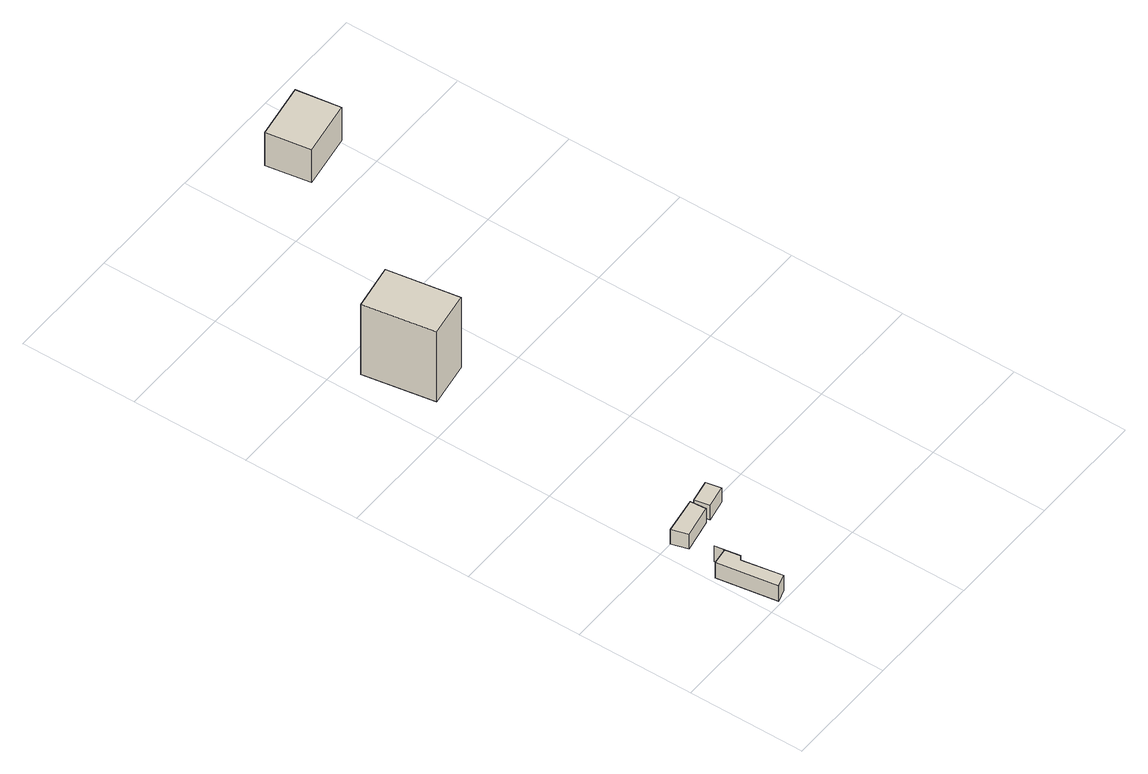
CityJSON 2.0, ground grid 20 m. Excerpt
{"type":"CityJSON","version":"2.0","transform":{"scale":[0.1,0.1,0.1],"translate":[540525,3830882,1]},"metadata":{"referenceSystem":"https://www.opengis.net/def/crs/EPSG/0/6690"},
"CityObjects":{
"building1":{"type":"Building","attributes":{"class":"3003","measuredHeight":3.2,"BuildingDetailAttribute.specifiedBuildingCoverageRate":0.6,"BuildingDetailAttribute.surveyYear":2017,"BuildingTsunamiRiskAttribute.description":"1","BuildingTsunamiRiskAttribute.rank":"2","BuildingTsunamiRiskAttribute.depth":1.64,"BuildingHighTideRiskAttribute.description":"1","BuildingHighTideRiskAttribute.rank":"3","BuildingHighTideRiskAttribute.depth":3.53,"BuildingIDAttribute.prefecture":"27","BuildingIDAttribute.city":"27125"},"geometry":[{"type":"Solid","lod":"1","boundaries":[[[[0,1,2,3,4,5,6]],[[5,7,8,6]],[[4,9,7,5]],[[3,10,9,4]],[[2,11,10,3]],[[1,12,11,2]],[[0,13,12,1]],[[6,8,13,0]],[[7,9,10,11,12,13,8]]]]}]},
"building2":{"type":"Building","attributes":{"計測周辺長":17.78,"1/2500図郭":93,"区名":"住之江区","町丁目名称":"南港東３丁目","街区番号":1,"class":"3001","usage":"421","storeysAboveGround":1,"BuildingDetailAttribute.buildingRoofEdgeArea":17,"BuildingDetailAttribute.buildingStructureType":"610","BuildingDetailAttribute.buildingStructureOrgType":"2","BuildingDetailAttribute.detailedUsage":"1830","BuildingDetailAttribute.specifiedBuildingCoverageRate":0.6,"BuildingDetailAttribute.surveyYear":2017,"BuildingTsunamiRiskAttribute.description":"1","BuildingTsunamiRiskAttribute.rank":"2","BuildingTsunamiRiskAttribute.depth":1.56,"BuildingHighTideRiskAttribute.description":"1","BuildingHighTideRiskAttribute.rank":"3","BuildingHighTideRiskAttribute.depth":3.45,"BuildingIDAttribute.prefecture":"27","BuildingIDAttribute.city":"27125"},"geometry":[{"type":"Solid","lod":"1","boundaries":[[[[14,15,16,17]],[[16,18,19,17]],[[15,20,18,16]],[[14,21,20,15]],[[17,19,21,14]],[[18,20,21,19]]]]}]},
"building3":{"type":"Building","attributes":{"計測周辺長":13.37,"1/2500図郭":93,"区名":"住之江区","町丁目名称":"南港東３丁目","街区番号":1,"class":"3001","usage":"421","storeysAboveGround":1,"BuildingDetailAttribute.buildingRoofEdgeArea":10.73,"BuildingDetailAttribute.buildingStructureType":"610","BuildingDetailAttribute.buildingStructureOrgType":"2","BuildingDetailAttribute.detailedUsage":"1830","BuildingDetailAttribute.specifiedBuildingCoverageRate":0.6,"BuildingDetailAttribute.surveyYear":2017,"BuildingTsunamiRiskAttribute.description":"1","BuildingTsunamiRiskAttribute.rank":"2","BuildingTsunamiRiskAttribute.depth":1.56,"BuildingHighTideRiskAttribute.description":"1","BuildingHighTideRiskAttribute.rank":"3","BuildingHighTideRiskAttribute.depth":3.45,"BuildingIDAttribute.prefecture":"27","BuildingIDAttribute.city":"27125"},"geometry":[{"type":"Solid","lod":"1","boundaries":[[[[22,23,24,25]],[[24,26,27,25]],[[23,28,26,24]],[[22,29,28,23]],[[25,27,29,22]],[[26,28,29,27]]]]}]},
"building4":{"type":"Building","attributes":{"計測周辺長":40.53,"1/2500図郭":84,"区名":"住之江区","町丁目名称":"南港東３丁目","街区番号":1,"class":"3002","usage":"401","measuredHeight":14.7,"storeysAboveGround":4,"BuildingDetailAttribute.buildingRoofEdgeArea":97.44,"BuildingDetailAttribute.buildingStructureType":"603","BuildingDetailAttribute.buildingStructureOrgType":"3","BuildingDetailAttribute.detailedUsage":"1310","BuildingDetailAttribute.specifiedBuildingCoverageRate":0.6,"BuildingDetailAttribute.surveyYear":2017,"BuildingTsunamiRiskAttribute.description":"1","BuildingTsunamiRiskAttribute.rank":"2","BuildingTsunamiRiskAttribute.depth":1.34,"BuildingHighTideRiskAttribute.description":"1","BuildingHighTideRiskAttribute.rank":"3","BuildingHighTideRiskAttribute.depth":3.21,"BuildingIDAttribute.prefecture":"27","BuildingIDAttribute.city":"27125"},"geometry":[{"type":"Solid","lod":"1","boundaries":[[[[30,31,32,33]],[[32,34,35,33]],[[31,36,34,32]],[[30,37,36,31]],[[33,35,37,30]],[[34,36,37,35]]]]}]},
"building5":{"type":"Building","attributes":{"class":"3001","measuredHeight":7,"BuildingDetailAttribute.specifiedBuildingCoverageRate":0.6,"BuildingDetailAttribute.surveyYear":2017,"BuildingTsunamiRiskAttribute.description":"1","BuildingTsunamiRiskAttribute.rank":"2","BuildingTsunamiRiskAttribute.depth":2.02,"BuildingHighTideRiskAttribute.description":"1","BuildingHighTideRiskAttribute.rank":"3","BuildingHighTideRiskAttribute.depth":3.56,"BuildingIDAttribute.prefecture":"27","BuildingIDAttribute.city":"27125"},"geometry":[{"type":"Solid","lod":"1","boundaries":[[[[38,39,40,41]],[[40,42,43,41]],[[39,44,42,40]],[[38,45,44,39]],[[41,43,45,38]],[[42,44,45,43]]]]}]}
},
"vertices":[
[37,82,16],[30,77,16],[42,8,16],[20,1,16],[4,104,16],[33,108,16],[30,125,16],[33,108,48],[30,125,48],[4,104,48],[20,1,48],[42,8,48],[30,77,48],[37,82,48],
[21,197,16],[84,207,16],[86,180,16],[29,169,16],[86,180,46],[29,169,46],[84,207,46],[21,197,46],
[87,203,19],[126,210,19],[131,184,19],[92,177,19],[131,184,49],[92,177,49],[126,210,49],[87,203,49],
[32,761,18],[110,774,18],[129,651,18],[52,639,18],[129,651,165],[52,639,165],[110,774,165],[32,761,165],
[298,1127,9],[394,1142,9],[405,1066,9],[310,1051,9],[405,1066,78],[310,1051,78],[394,1142,78],[298,1127,78]
]}
